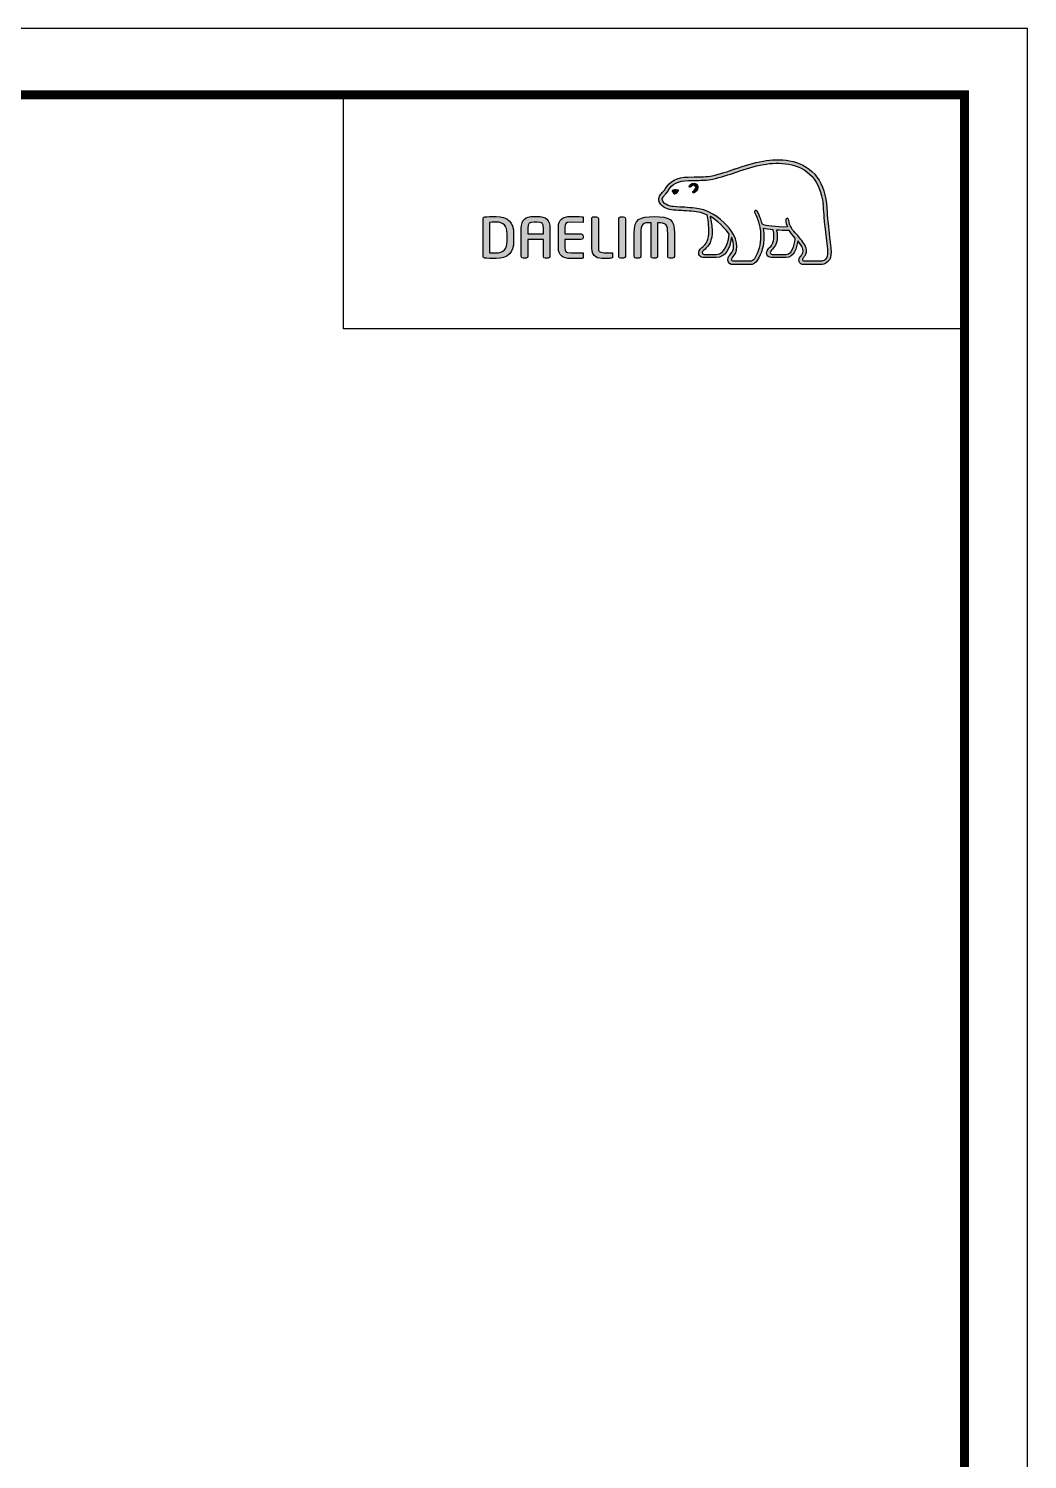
# Model space of a CAD drawing. Extents: x 1507 to 2862, y 0 to 992.
# Drawn here: x 2513.5 to 2861.6, y 493.7 to 992.2 of the extents above; entities that cross this region are included whole.
import ezdxf

# ---------------------------------------------------------------- set-up
doc = ezdxf.new("R2010")
doc.units = 0
doc.header["$LTSCALE"] = 10
doc.header["$MEASUREMENT"] = 0
doc.layers.get('0').update_dxf_attribs({"linetype": 'CONTINUOUS'})
doc.layers.add('레이어 1', color=7, linetype='CONTINUOUS')

msp = doc.modelspace()

# ---------------------------------------------------------------- hatches: boundary and pattern name
at = {"layer": '레이어 1'}
h = msp.add_hatch(color=5, dxfattribs=at)
h.dxf.hatch_style = 1
edge = h.paths.add_edge_path(flags=16)
edge.add_spline(control_points=[(2791.19, 911.81), (2790.6, 911.16), (2789.86, 911.15), (2789.83, 911.15), (2789.83, 911.15), (2783.89, 911.15), (2783.89, 911.15), (2783.67, 911.15), (2783.51, 911.21), (2783.4, 911.31), (2783.31, 911.4), (2783.26, 911.54), (2783.26, 911.7), (2783.26, 912.04), (2783.51, 912.35), (2783.77, 912.67), (2784.01, 912.98), (2784.24, 913.28), (2784.37, 913.64), (2784.69, 914.51), (2784.66, 915.44), (2784.27, 916.27), (2783.57, 917.75), (2782.53, 918.92), (2781.52, 920.05), (2781.52, 920.05), (2781.18, 920.43), (2781.18, 920.43), (2779.87, 921.89), (2778.51, 923.4), (2778.41, 925.45), (2778.38, 925.86), (2778.19, 926.1), (2777.93, 926.09), (2777.93, 926.09), (2777.55, 925.91), (2777.54, 925.91), (2777.44, 925.79), (2777.38, 925.62), (2777.38, 925.43), (2777.38, 925.43), (2777.38, 925.36), (2777.38, 925.36), (2777.43, 924.62), (2777.61, 923.89), (2777.92, 923.13), (2777.92, 923.13), (2777.95, 923.06), (2777.95, 923.06), (2777.95, 923.06), (2777.87, 923.06), (2777.87, 923.06), (2774.06, 922.9), (2770.32, 923.62), (2769.22, 923.89), (2768.54, 926.62), (2767.44, 928.42), (2767.4, 928.5), (2767.31, 928.64), (2767.17, 928.75), (2767.04, 928.79), (2767.04, 928.79), (2766.72, 928.74), (2766.68, 928.74), (2766.66, 928.7), (2766.6, 928.62), (2766.48, 928.45), (2766.48, 928.45), (2766.46, 928.32), (2766.46, 928.32), (2766.46, 928.32), (2766.56, 927.96), (2766.56, 927.96), (2766.64, 927.82), (2768.6, 924.39), (2768.6, 919.85), (2768.6, 917.04), (2767.87, 914.4), (2766.41, 911.99), (2766.07, 911.41), (2765.61, 911.15), (2764.93, 911.15), (2764.93, 911.15), (2759.08, 911.15), (2759.08, 911.15), (2758.88, 911.15), (2758.48, 911.29), (2758.48, 911.71), (2758.48, 911.95), (2758.69, 912.33), (2759.05, 912.73), (2761.49, 915.45), (2760.09, 919.69), (2757.75, 922.49), (2755.49, 925.18), (2751.8, 928.58), (2747.06, 929.42), (2745.38, 929.71), (2742.63, 929.88), (2740.4, 930.01), (2740.4, 930.01), (2738.15, 930.14), (2738.15, 930.14), (2736.99, 930.23), (2735.08, 930.94), (2734.5, 932.04), (2734.25, 932.5), (2734.28, 932.96), (2734.59, 933.49), (2734.78, 933.81), (2735.05, 934.09), (2735.38, 934.42), (2735.75, 934.8), (2736.14, 935.19), (2736.43, 935.7), (2736.43, 935.7), (2736.52, 935.86), (2736.52, 935.86), (2737.65, 938.02), (2739.98, 939.16), (2743.44, 939.25), (2743.44, 939.25), (2745.4, 939.28), (2745.4, 939.28), (2747.54, 939.29), (2749.98, 939.3), (2751.98, 939.73), (2754.79, 940.33), (2757.61, 941.3), (2760.1, 942.14), (2760.1, 942.14), (2760.17, 942.17), (2760.17, 942.17), (2763.25, 943.22), (2766.43, 944.31), (2769.69, 944.84), (2774.89, 945.7), (2782.04, 945.67), (2786.54, 940.62), (2788.62, 938.29), (2789.9, 935.07), (2790.34, 931.07), (2790.34, 931.07), (2790.32, 931.08), (2790.31, 931.09), (2790.34, 931.01), (2790.38, 930.56), (2790.56, 928.02), (2790.62, 926.79), (2790.67, 925.52), (2790.99, 923.17), (2790.99, 923.17), (2791.9, 915.31), (2791.9, 915.31), (2791.9, 915.31), (2791.95, 914.36), (2791.95, 914.36), (2791.95, 913.23), (2791.7, 912.37), (2791.19, 911.81)], knot_values=[0, 0, 0, 0, 1, 1, 1, 2, 2, 2, 3, 3, 3, 4, 4, 4, 5, 5, 5, 6, 6, 6, 7, 7, 7, 8, 8, 8, 9, 9, 9, 10, 10, 10, 11, 11, 11, 12, 12, 12, 13, 13, 13, 14, 14, 14, 15, 15, 15, 16, 16, 16, 17, 17, 17, 18, 18, 18, 19, 19, 19, 20, 20, 20, 21, 21, 21, 22, 22, 22, 23, 23, 23, 24, 24, 24, 25, 25, 25, 26, 26, 26, 27, 27, 27, 28, 28, 28, 29, 29, 29, 30, 30, 30, 31, 31, 31, 32, 32, 32, 33, 33, 33, 34, 34, 34, 35, 35, 35, 36, 36, 36, 37, 37, 37, 38, 38, 38, 39, 39, 39, 40, 40, 40, 41, 41, 41, 42, 42, 42, 43, 43, 43, 44, 44, 44, 45, 45, 45, 46, 46, 46, 47, 47, 47, 48, 48, 48, 49, 49, 49, 50, 50, 50, 51, 51, 51, 52, 52, 52, 53, 53, 53, 53], degree=3, periodic=0)
edge = h.paths.add_edge_path(flags=16)
edge.add_spline(control_points=[(2777.46, 913.51), (2777.46, 913.51), (2772.62, 913.51), (2772.62, 913.51), (2772.26, 913.51), (2771.98, 913.8), (2771.98, 914.16), (2771.98, 914.42), (2772.2, 914.74), (2772.41, 914.96), (2773.39, 915.91), (2774.4, 917.2), (2774.4, 919.67), (2774.4, 919.67), (2774.34, 920.79), (2774.34, 920.79), (2774.34, 920.79), (2774.16, 921.88), (2774.16, 921.88), (2774.16, 921.88), (2774.15, 921.95), (2774.15, 921.95), (2774.15, 921.95), (2774.22, 921.95), (2774.22, 921.95), (2775.12, 921.88), (2776.88, 921.79), (2778.56, 921.86), (2778.99, 921.19), (2779.67, 920.31), (2780.67, 919.15), (2780.63, 918.58), (2780.15, 913.51), (2777.46, 913.51)], knot_values=[0, 0, 0, 0, 1, 1, 1, 2, 2, 2, 3, 3, 3, 4, 4, 4, 5, 5, 5, 6, 6, 6, 7, 7, 7, 8, 8, 8, 9, 9, 9, 10, 10, 10, 11, 11, 11, 11], degree=3, periodic=0)
edge = h.paths.add_edge_path(flags=16)
edge.add_spline(control_points=[(2753.15, 913.51), (2753.15, 913.51), (2748.9, 913.51), (2748.9, 913.51), (2748.58, 913.51), (2748.24, 913.77), (2748.24, 914.16), (2748.24, 914.4), (2748.44, 914.69), (2748.8, 914.98), (2749.87, 915.84), (2751.5, 917.13), (2751.68, 920.72), (2751.68, 920.72), (2751.71, 921.69), (2751.71, 921.69), (2751.71, 923.22), (2751.36, 925.06), (2751.03, 926.7), (2751.03, 926.7), (2750.97, 926.87), (2750.97, 926.87), (2750.97, 926.87), (2751.11, 926.76), (2751.11, 926.76), (2751.74, 926.37), (2755.22, 924.01), (2757.68, 920.54), (2757.48, 918.89), (2756.55, 913.51), (2753.15, 913.51)], knot_values=[0, 0, 0, 0, 1, 1, 1, 2, 2, 2, 3, 3, 3, 4, 4, 4, 5, 5, 5, 6, 6, 6, 7, 7, 7, 8, 8, 8, 9, 9, 9, 10, 10, 10, 10], degree=3, periodic=0)
edge = h.paths.add_edge_path()
edge.add_spline(control_points=[(2793.1, 915.43), (2793.1, 915.44), (2792.2, 923.34), (2792.2, 923.34), (2791.86, 925.7), (2791.82, 926.95), (2791.77, 928.07), (2791.77, 928.07), (2791.55, 931.19), (2791.55, 931.19), (2791.07, 935.45), (2789.69, 938.9), (2787.44, 941.42), (2782.58, 946.88), (2775, 946.94), (2769.49, 946.03), (2766.11, 945.47), (2762.88, 944.37), (2759.75, 943.3), (2759.75, 943.3), (2759.65, 943.26), (2759.65, 943.26), (2757.21, 942.43), (2754.44, 941.48), (2751.72, 940.9), (2749.85, 940.5), (2747.51, 940.49), (2745.45, 940.48), (2745.45, 940.48), (2743.4, 940.45), (2743.4, 940.45), (2739.47, 940.35), (2736.8, 938.99), (2735.44, 936.41), (2735.44, 936.41), (2735.38, 936.3), (2735.38, 936.3), (2735.16, 935.9), (2734.83, 935.57), (2734.53, 935.27), (2734.2, 934.94), (2733.83, 934.57), (2733.55, 934.09), (2733.27, 933.62), (2733.13, 933.13), (2733.13, 932.65), (2733.13, 932.25), (2733.23, 931.86), (2733.43, 931.48), (2734.27, 929.9), (2736.65, 929.05), (2738.07, 928.95), (2738.07, 928.95), (2740.16, 928.82), (2740.21, 928.81), (2742.31, 928.7), (2745.17, 928.53), (2746.85, 928.23), (2747.83, 928.06), (2748.94, 927.71), (2749.96, 927.23), (2750.04, 926.96), (2750.57, 924.6), (2750.57, 921.69), (2750.57, 921.69), (2750.55, 920.77), (2750.55, 920.77), (2750.39, 917.7), (2749.05, 916.63), (2748.08, 915.85), (2747.98, 915.77), (2747.1, 915.05), (2747.04, 914.17), (2747, 913.68), (2747.14, 913.23), (2747.44, 912.91), (2747.76, 912.56), (2748.26, 912.38), (2748.9, 912.38), (2748.9, 912.38), (2753.15, 912.38), (2753.15, 912.38), (2756.34, 912.38), (2757.91, 915.81), (2758.39, 919.02), (2758.39, 919.02), (2758.4, 919.47), (2758.4, 919.47), (2758.4, 919.47), (2758.53, 919.24), (2758.53, 919.24), (2758.94, 918.34), (2759.19, 917.25), (2759.19, 916.43), (2759.19, 915.28), (2758.83, 914.28), (2758.16, 913.53), (2757.98, 913.37), (2757.13, 912.48), (2757.13, 911.6), (2757.13, 911.6), (2757.14, 911.46), (2757.14, 911.46), (2757.26, 910.42), (2758.1, 909.95), (2758.89, 909.95), (2758.89, 909.95), (2764.93, 909.95), (2764.93, 909.95), (2766.02, 909.95), (2766.89, 910.44), (2767.45, 911.37), (2768.99, 913.92), (2769.77, 916.7), (2769.77, 919.61), (2769.77, 920.52), (2769.68, 921.49), (2769.51, 922.5), (2769.51, 922.5), (2769.5, 922.58), (2769.5, 922.58), (2769.5, 922.58), (2769.58, 922.56), (2769.58, 922.56), (2770.3, 922.42), (2771.47, 922.21), (2772.92, 922.06), (2772.92, 922.06), (2772.96, 922.05), (2772.96, 922.05), (2772.96, 922.05), (2773.16, 920.95), (2773.16, 920.95), (2773.16, 920.95), (2773.2, 920.68), (2773.2, 920.68), (2773.2, 920.68), (2773.26, 919.7), (2773.26, 919.7), (2773.26, 917.35), (2772.19, 916.32), (2771.61, 915.78), (2771.61, 915.77), (2770.81, 914.95), (2770.72, 914.23), (2770.72, 914.23), (2770.69, 914.01), (2770.69, 914.01), (2770.69, 913.78), (2770.75, 913.34), (2771.15, 912.93), (2771.5, 912.56), (2772.04, 912.38), (2772.76, 912.38), (2772.76, 912.38), (2777.46, 912.38), (2777.46, 912.38), (2780.32, 912.38), (2781.18, 916.02), (2781.53, 918.05), (2781.53, 918.05), (2781.55, 918.26), (2781.55, 918.26), (2781.55, 918.26), (2781.66, 918.11), (2781.66, 918.11), (2782.32, 917.27), (2782.9, 916.33), (2783.18, 915.75), (2783.32, 915.45), (2783.4, 915.11), (2783.4, 914.77), (2783.4, 914.77), (2783.29, 914.09), (2783.29, 914.09), (2783.18, 913.72), (2782.93, 913.38), (2782.68, 913.05), (2782.32, 912.58), (2781.95, 912.09), (2781.95, 911.5), (2781.95, 911.5), (2781.98, 911.17), (2781.98, 911.17), (2782.16, 910.39), (2782.79, 909.95), (2783.78, 909.95), (2783.78, 909.95), (2789.83, 909.95), (2789.83, 909.95), (2789.96, 909.95), (2791.14, 909.98), (2792.07, 910.98), (2792.81, 911.78), (2793.17, 912.88), (2793.17, 914.34), (2793.17, 914.34), (2793.1, 915.43), (2793.1, 915.43)], knot_values=[0, 0, 0, 0, 1, 1, 1, 2, 2, 2, 3, 3, 3, 4, 4, 4, 5, 5, 5, 6, 6, 6, 7, 7, 7, 8, 8, 8, 9, 9, 9, 10, 10, 10, 11, 11, 11, 12, 12, 12, 13, 13, 13, 14, 14, 14, 15, 15, 15, 16, 16, 16, 17, 17, 17, 18, 18, 18, 19, 19, 19, 20, 20, 20, 21, 21, 21, 22, 22, 22, 23, 23, 23, 24, 24, 24, 25, 25, 25, 26, 26, 26, 27, 27, 27, 28, 28, 28, 29, 29, 29, 30, 30, 30, 31, 31, 31, 32, 32, 32, 33, 33, 33, 34, 34, 34, 35, 35, 35, 36, 36, 36, 37, 37, 37, 38, 38, 38, 39, 39, 39, 40, 40, 40, 41, 41, 41, 42, 42, 42, 43, 43, 43, 44, 44, 44, 45, 45, 45, 46, 46, 46, 47, 47, 47, 48, 48, 48, 49, 49, 49, 50, 50, 50, 51, 51, 51, 52, 52, 52, 53, 53, 53, 54, 54, 54, 55, 55, 55, 56, 56, 56, 57, 57, 57, 58, 58, 58, 59, 59, 59, 60, 60, 60, 61, 61, 61, 62, 62, 62, 63, 63, 63, 64, 64, 64, 65, 65, 65, 66, 66, 66, 66], degree=3, periodic=0)
edge = h.paths.add_edge_path(flags=0)
edge.add_spline(control_points=[(2737.97, 935.85), (2737.97, 935.85), (2738.85, 936.25), (2739.94, 935.83), (2739.94, 935.83), (2740.07, 935.77), (2739.9, 935.52), (2739.37, 934.8), (2738.84, 934.65), (2738.84, 934.65), (2738.84, 934.65), (2738.46, 934.52), (2738.25, 934.78), (2737.82, 935.28), (2737.81, 935.57), (2737.81, 935.57), (2737.81, 935.57), (2737.76, 935.79), (2737.97, 935.85)], knot_values=[0, 0, 0, 0, 1, 1, 1, 2, 2, 2, 3, 3, 3, 4, 4, 4, 5, 5, 5, 6, 6, 6, 6], degree=3, periodic=0)
edge = h.paths.add_edge_path(flags=0)
edge.add_spline(control_points=[(2743.78, 937.47), (2743.64, 937.32), (2743.63, 937.08), (2743.78, 936.96), (2743.91, 936.83), (2744.15, 936.87), (2744.28, 937.01), (2744.35, 937.08), (2745.07, 937.94), (2745.69, 937.5), (2745.92, 937.34), (2746.02, 937.11), (2745.98, 936.81), (2745.93, 936.33), (2745.51, 935.78), (2745.22, 935.59), (2745.06, 935.49), (2744.95, 935.28), (2745.03, 935.11), (2745.1, 934.94), (2745.32, 934.89), (2745.5, 934.97), (2746.02, 935.22), (2746.68, 936.05), (2746.77, 936.83), (2746.83, 937.37), (2746.58, 937.81), (2746.15, 938.11), (2745.22, 938.77), (2744.17, 937.89), (2743.78, 937.47)], knot_values=[0, 0, 0, 0, 1, 1, 1, 2, 2, 2, 3, 3, 3, 4, 4, 4, 5, 5, 5, 6, 6, 6, 7, 7, 7, 8, 8, 8, 9, 9, 9, 10, 10, 10, 10], degree=3, periodic=0)
edge = h.paths.add_edge_path(flags=0)
edge.add_spline(control_points=[(2743.66, 936.82), (2743.66, 936.82), (2743.66, 936.82), (2743.66, 936.82), (2743.66, 936.82), (2743.66, 936.82), (2743.66, 936.82)], knot_values=[0, 0, 0, 0, 1, 1, 1, 2, 2, 2, 2], degree=3, periodic=0)
h = msp.add_hatch(color=5, dxfattribs=at)
h.dxf.hatch_style = 2
edge = h.paths.add_edge_path()
edge.add_spline(control_points=[(2743.78, 937.47), (2743.64, 937.32), (2743.63, 937.08), (2743.78, 936.96), (2743.91, 936.83), (2744.15, 936.87), (2744.28, 937.01), (2744.35, 937.08), (2745.07, 937.94), (2745.69, 937.5), (2745.92, 937.34), (2746.02, 937.11), (2745.98, 936.81), (2745.93, 936.33), (2745.51, 935.78), (2745.22, 935.59), (2745.06, 935.49), (2744.95, 935.28), (2745.03, 935.11), (2745.1, 934.94), (2745.32, 934.89), (2745.5, 934.97), (2746.02, 935.22), (2746.68, 936.05), (2746.77, 936.83), (2746.83, 937.37), (2746.58, 937.81), (2746.15, 938.11), (2745.22, 938.77), (2744.17, 937.89), (2743.78, 937.47)], knot_values=[0, 0, 0, 0, 1, 1, 1, 2, 2, 2, 3, 3, 3, 4, 4, 4, 5, 5, 5, 6, 6, 6, 7, 7, 7, 8, 8, 8, 9, 9, 9, 10, 10, 10, 10], degree=3, periodic=0)
h = msp.add_hatch(color=5, dxfattribs=at)
h.dxf.hatch_style = 2
edge = h.paths.add_edge_path()
edge.add_spline(control_points=[(2737.97, 935.85), (2737.97, 935.85), (2738.85, 936.25), (2739.94, 935.83), (2739.94, 935.83), (2740.07, 935.77), (2739.9, 935.52), (2739.37, 934.8), (2738.84, 934.65), (2738.84, 934.65), (2738.84, 934.65), (2738.46, 934.52), (2738.25, 934.78), (2737.82, 935.28), (2737.81, 935.57), (2737.81, 935.57), (2737.81, 935.57), (2737.76, 935.79), (2737.97, 935.85)], knot_values=[0, 0, 0, 0, 1, 1, 1, 2, 2, 2, 3, 3, 3, 4, 4, 4, 5, 5, 5, 6, 6, 6, 6], degree=3, periodic=0)
h = msp.add_hatch(color=5, dxfattribs=at)
h.dxf.hatch_style = 2
edge = h.paths.add_edge_path()
edge.add_spline(control_points=[(2680.25, 918.13), (2680.25, 915.37), (2678.99, 914.02), (2676.4, 914.02), (2676.4, 914.02), (2674.63, 914.06), (2674.17, 914.06), (2674.17, 914.06), (2674.17, 924.65), (2674.17, 924.65), (2675.08, 924.74), (2676.39, 924.75), (2676.4, 924.75), (2679.06, 924.75), (2680.25, 923.49), (2680.25, 920.65), (2680.25, 920.65), (2680.25, 918.13), (2680.25, 918.13)], knot_values=[0, 0, 0, 0, 1, 1, 1, 2, 2, 2, 3, 3, 3, 4, 4, 4, 5, 5, 5, 6, 6, 6, 6], degree=3, periodic=0)
edge = h.paths.add_edge_path()
edge.add_spline(control_points=[(2676.4, 926.74), (2674.96, 926.74), (2673.1, 926.65), (2672.48, 926.55), (2672.1, 926.49), (2671.86, 926.2), (2671.86, 925.82), (2671.86, 925.82), (2671.86, 912.95), (2671.86, 912.95), (2671.86, 912.56), (2672.1, 912.28), (2672.5, 912.22), (2673.08, 912.13), (2674.94, 912.04), (2676.4, 912.04), (2680.42, 912.04), (2682.54, 914.14), (2682.54, 918.13), (2682.54, 918.13), (2682.54, 920.65), (2682.54, 920.65), (2682.54, 924.64), (2680.42, 926.74), (2676.4, 926.74)], knot_values=[0, 0, 0, 0, 1, 1, 1, 2, 2, 2, 3, 3, 3, 4, 4, 4, 5, 5, 5, 6, 6, 6, 7, 7, 7, 8, 8, 8, 8], degree=3, periodic=0)
h = msp.add_hatch(color=5, dxfattribs=at)
h.dxf.hatch_style = 2
edge = h.paths.add_edge_path()
edge.add_spline(control_points=[(2692.9, 920.67), (2692.9, 920.67), (2687.48, 920.67), (2687.48, 920.67), (2687.48, 920.87), (2687.48, 922.6), (2687.48, 922.6), (2687.48, 924.41), (2688.02, 924.71), (2689.63, 924.71), (2689.63, 924.71), (2690.75, 924.71), (2690.75, 924.71), (2692.36, 924.71), (2692.9, 924.41), (2692.9, 922.6), (2692.9, 922.6), (2692.9, 920.87), (2692.9, 920.67)], knot_values=[0, 0, 0, 0, 1, 1, 1, 2, 2, 2, 3, 3, 3, 4, 4, 4, 5, 5, 5, 6, 6, 6, 6], degree=3, periodic=0)
edge = h.paths.add_edge_path()
edge.add_spline(control_points=[(2690.75, 926.74), (2690.75, 926.74), (2689.63, 926.74), (2689.63, 926.74), (2686.56, 926.74), (2685.19, 925.46), (2685.19, 922.6), (2685.19, 922.6), (2685.19, 912.8), (2685.19, 912.8), (2685.19, 912.46), (2685.47, 912.17), (2685.8, 912.17), (2685.8, 912.17), (2686.88, 912.17), (2686.88, 912.17), (2687.26, 912.17), (2687.48, 912.49), (2687.48, 912.8), (2687.48, 912.8), (2687.48, 918.43), (2687.48, 918.65), (2687.48, 918.65), (2692.9, 918.65), (2692.9, 918.65), (2692.9, 918.43), (2692.9, 912.8), (2692.9, 912.8), (2692.9, 912.45), (2693.18, 912.17), (2693.52, 912.17), (2693.52, 912.17), (2694.58, 912.17), (2694.58, 912.17), (2694.95, 912.17), (2695.2, 912.5), (2695.2, 912.8), (2695.2, 912.8), (2695.2, 922.6), (2695.2, 922.6), (2695.2, 925.46), (2693.83, 926.74), (2690.75, 926.74)], knot_values=[0, 0, 0, 0, 1, 1, 1, 2, 2, 2, 3, 3, 3, 4, 4, 4, 5, 5, 5, 6, 6, 6, 7, 7, 7, 8, 8, 8, 9, 9, 9, 10, 10, 10, 11, 11, 11, 12, 12, 12, 13, 13, 13, 14, 14, 14, 14], degree=3, periodic=0)
h = msp.add_hatch(color=5, dxfattribs=at)
h.dxf.hatch_style = 2
edge = h.paths.add_edge_path()
edge.add_spline(control_points=[(2698.11, 923), (2698.11, 923), (2698.11, 915.79), (2698.11, 915.79), (2698.11, 913.26), (2699.55, 912.04), (2702.51, 912.04), (2703.82, 912.04), (2705.6, 912.06), (2706.31, 912.13), (2706.3, 912.13), (2706.66, 912.16), (2706.66, 912.16), (2706.66, 912.16), (2706.76, 912.17), (2706.76, 912.17), (2706.76, 912.17), (2706.76, 914.1), (2706.76, 914.1), (2706.76, 914.1), (2702.53, 914.1), (2702.53, 914.1), (2700.41, 914.1), (2700.41, 914.7), (2700.41, 915.79), (2700.41, 915.79), (2700.41, 918.46), (2700.41, 918.67), (2700.63, 918.67), (2706.1, 918.67), (2706.1, 918.67), (2706.46, 918.67), (2706.75, 918.95), (2706.75, 919.3), (2706.75, 919.3), (2706.75, 920.02), (2706.75, 920.02), (2706.75, 920.37), (2706.46, 920.65), (2706.1, 920.65), (2706.1, 920.65), (2700.63, 920.65), (2700.41, 920.65), (2700.41, 920.86), (2700.41, 923), (2700.41, 923), (2700.41, 924.08), (2700.41, 924.68), (2702.53, 924.68), (2702.53, 924.68), (2706.76, 924.66), (2706.76, 924.66), (2706.76, 924.66), (2706.76, 926.58), (2706.76, 926.58), (2706.76, 926.58), (2706.31, 926.63), (2706.31, 926.63), (2705.48, 926.7), (2703.57, 926.74), (2702.51, 926.74), (2699.55, 926.74), (2698.11, 925.52), (2698.11, 923)], knot_values=[0, 0, 0, 0, 1, 1, 1, 2, 2, 2, 3, 3, 3, 4, 4, 4, 5, 5, 5, 6, 6, 6, 7, 7, 7, 8, 8, 8, 9, 9, 9, 10, 10, 10, 11, 11, 11, 12, 12, 12, 13, 13, 13, 14, 14, 14, 15, 15, 15, 16, 16, 16, 17, 17, 17, 18, 18, 18, 19, 19, 19, 20, 20, 20, 21, 21, 21, 21], degree=3, periodic=0)
h = msp.add_hatch(color=5, dxfattribs=at)
h.dxf.hatch_style = 2
edge = h.paths.add_edge_path()
edge.add_spline(control_points=[(2710.44, 926.61), (2710.08, 926.61), (2709.78, 926.32), (2709.78, 925.97), (2709.78, 925.97), (2709.78, 915.79), (2709.78, 915.79), (2709.78, 912.46), (2712.05, 912.04), (2714.02, 912.04), (2715.47, 912.04), (2715.84, 912.1), (2716.27, 912.17), (2716.27, 912.17), (2716.52, 912.21), (2716.52, 912.21), (2716.52, 912.21), (2716.85, 912.25), (2716.85, 912.25), (2716.85, 912.25), (2716.95, 912.26), (2716.95, 912.26), (2716.95, 912.26), (2716.95, 914.1), (2716.95, 914.1), (2716.95, 914.1), (2714.05, 914.1), (2714.05, 914.1), (2712.08, 914.1), (2712.08, 914.84), (2712.08, 915.56), (2712.08, 915.56), (2712.08, 925.97), (2712.08, 925.97), (2712.08, 926.32), (2711.78, 926.61), (2711.43, 926.61), (2711.43, 926.61), (2710.44, 926.61), (2710.44, 926.61)], knot_values=[0, 0, 0, 0, 1, 1, 1, 2, 2, 2, 3, 3, 3, 4, 4, 4, 5, 5, 5, 6, 6, 6, 7, 7, 7, 8, 8, 8, 9, 9, 9, 10, 10, 10, 11, 11, 11, 12, 12, 12, 13, 13, 13, 13], degree=3, periodic=0)
h = msp.add_hatch(color=5, dxfattribs=at)
h.dxf.hatch_style = 2
edge = h.paths.add_edge_path()
edge.add_spline(control_points=[(2719.79, 926.61), (2719.41, 926.61), (2719.18, 926.29), (2719.18, 925.99), (2719.18, 925.99), (2719.18, 912.8), (2719.18, 912.8), (2719.18, 912.45), (2719.46, 912.17), (2719.79, 912.17), (2719.79, 912.17), (2720.86, 912.17), (2720.86, 912.17), (2721.25, 912.17), (2721.47, 912.49), (2721.47, 912.8), (2721.47, 912.8), (2721.47, 925.99), (2721.47, 925.99), (2721.47, 926.34), (2721.21, 926.61), (2720.86, 926.61), (2720.86, 926.61), (2719.79, 926.61), (2719.79, 926.61)], knot_values=[0, 0, 0, 0, 1, 1, 1, 2, 2, 2, 3, 3, 3, 4, 4, 4, 5, 5, 5, 6, 6, 6, 7, 7, 7, 8, 8, 8, 8], degree=3, periodic=0)
h = msp.add_hatch(color=5, dxfattribs=at)
h.dxf.hatch_style = 2
edge = h.paths.add_edge_path()
edge.add_spline(control_points=[(2724.56, 920.92), (2724.56, 920.92), (2724.56, 912.8), (2724.56, 912.8), (2724.56, 912.45), (2724.83, 912.17), (2725.17, 912.17), (2725.17, 912.17), (2726.26, 912.17), (2726.26, 912.17), (2726.64, 912.17), (2726.87, 912.49), (2726.87, 912.8), (2726.87, 912.8), (2726.87, 920.72), (2726.87, 920.72), (2726.87, 924.21), (2727.46, 924.55), (2730.41, 924.55), (2730.41, 924.34), (2730.41, 912.8), (2730.41, 912.8), (2730.41, 912.44), (2730.67, 912.17), (2731.02, 912.17), (2731.02, 912.17), (2732.09, 912.17), (2732.09, 912.17), (2732.47, 912.17), (2732.7, 912.49), (2732.7, 912.8), (2732.7, 912.8), (2732.7, 924.3), (2732.7, 924.53), (2734.08, 924.53), (2735.05, 924.41), (2735.57, 923.89), (2736.13, 923.34), (2736.23, 922.31), (2736.23, 920.72), (2736.23, 920.72), (2736.23, 912.8), (2736.23, 912.8), (2736.23, 912.46), (2736.52, 912.17), (2736.85, 912.17), (2736.85, 912.17), (2737.94, 912.17), (2737.94, 912.17), (2738.32, 912.17), (2738.55, 912.5), (2738.55, 912.8), (2738.55, 912.8), (2738.55, 920.92), (2738.55, 920.92), (2738.55, 925.84), (2736.81, 926.67), (2731.57, 926.67), (2726.31, 926.67), (2724.56, 925.84), (2724.56, 920.92)], knot_values=[0, 0, 0, 0, 1, 1, 1, 2, 2, 2, 3, 3, 3, 4, 4, 4, 5, 5, 5, 6, 6, 6, 7, 7, 7, 8, 8, 8, 9, 9, 9, 10, 10, 10, 11, 11, 11, 12, 12, 12, 13, 13, 13, 14, 14, 14, 15, 15, 15, 16, 16, 16, 17, 17, 17, 18, 18, 18, 19, 19, 19, 20, 20, 20, 20], degree=3, periodic=0)

# ---------------------------------------------------------------- linework, layer by layer
at = {"color": 5, "ltscale": 0.5}
msp.add_line((2623.25, 887.61), (2623.25, 969.12), dxfattribs=at)
at = {"color": 5}
msp.add_line((2752.97, 912.38), (2752.97, 912.38), dxfattribs=at)
at = {"color": 5, "ltscale": 40}
msp.add_line((2839.66, 887.61), (2623.25, 887.61), dxfattribs=at)
at = {"ltscale": 0.5}
msp.add_lwpolyline([(1507.49, 0), (2861.57, 0), (2861.57, 992.16), (1507.49, 992.16)], close=True, dxfattribs=at)
at = {"color": 5, "linetype": 'ByBlock', "lineweight": 200, "const_width": 3.12}
msp.add_lwpolyline([(1529.26, 42.48), (2839.66, 42.48), (2839.66, 969.12), (1529.26, 969.12)], close=True, dxfattribs=at)
at = {"layer": '레이어 1', "color": 5}
for points, knots in [([(2793.1, 915.43), (2793.1, 915.44), (2792.2, 923.34), (2792.2, 923.34), (2791.86, 925.7), (2791.82, 926.95), (2791.77, 928.07), (2791.77, 928.07), (2791.55, 931.19), (2791.55, 931.19), (2791.07, 935.45), (2789.69, 938.9), (2787.44, 941.42), (2782.58, 946.88), (2775, 946.94), (2769.49, 946.03), (2766.11, 945.47), (2762.88, 944.37), (2759.75, 943.3), (2759.75, 943.3), (2759.65, 943.26), (2759.65, 943.26), (2757.21, 942.43), (2754.44, 941.48), (2751.72, 940.9), (2749.85, 940.5), (2747.51, 940.49), (2745.45, 940.48), (2745.45, 940.48), (2743.4, 940.45), (2743.4, 940.45), (2739.47, 940.35), (2736.8, 938.99), (2735.44, 936.41), (2735.44, 936.41), (2735.38, 936.3), (2735.38, 936.3), (2735.16, 935.9), (2734.83, 935.57), (2734.53, 935.27), (2734.2, 934.94), (2733.83, 934.57), (2733.55, 934.09), (2733.27, 933.62), (2733.13, 933.13), (2733.13, 932.65), (2733.13, 932.25), (2733.23, 931.86), (2733.43, 931.48), (2734.27, 929.9), (2736.65, 929.05), (2738.07, 928.95), (2738.07, 928.95), (2740.16, 928.82), (2740.21, 928.81), (2742.31, 928.7), (2745.17, 928.53), (2746.85, 928.23), (2747.83, 928.06), (2748.94, 927.71), (2749.96, 927.23), (2750.04, 926.96), (2750.57, 924.6), (2750.57, 921.69), (2750.57, 921.69), (2750.55, 920.77), (2750.55, 920.77), (2750.39, 917.7), (2749.05, 916.63), (2748.08, 915.85), (2747.98, 915.77), (2747.1, 915.05), (2747.04, 914.17), (2747, 913.68), (2747.14, 913.23), (2747.44, 912.91), (2747.76, 912.56), (2748.26, 912.38), (2748.9, 912.38), (2748.9, 912.38), (2753.15, 912.38), (2753.15, 912.38), (2756.34, 912.38), (2757.91, 915.81), (2758.39, 919.02), (2758.39, 919.02), (2758.4, 919.47), (2758.4, 919.47), (2758.4, 919.47), (2758.53, 919.24), (2758.53, 919.24), (2758.94, 918.34), (2759.19, 917.25), (2759.19, 916.43), (2759.19, 915.28), (2758.83, 914.28), (2758.16, 913.53), (2757.98, 913.37), (2757.13, 912.48), (2757.13, 911.6), (2757.13, 911.6), (2757.14, 911.46), (2757.14, 911.46), (2757.26, 910.42), (2758.1, 909.95), (2758.89, 909.95), (2758.89, 909.95), (2764.93, 909.95), (2764.93, 909.95), (2766.02, 909.95), (2766.89, 910.44), (2767.45, 911.37), (2768.99, 913.92), (2769.77, 916.7), (2769.77, 919.61), (2769.77, 920.52), (2769.68, 921.49), (2769.51, 922.5), (2769.51, 922.5), (2769.5, 922.58), (2769.5, 922.58), (2769.5, 922.58), (2769.58, 922.56), (2769.58, 922.56), (2770.3, 922.42), (2771.47, 922.21), (2772.92, 922.06), (2772.92, 922.06), (2772.96, 922.05), (2772.96, 922.05), (2772.96, 922.05), (2773.16, 920.95), (2773.16, 920.95), (2773.16, 920.95), (2773.2, 920.68), (2773.2, 920.68), (2773.2, 920.68), (2773.26, 919.7), (2773.26, 919.7), (2773.26, 917.35), (2772.19, 916.32), (2771.61, 915.78), (2771.61, 915.77), (2770.81, 914.95), (2770.72, 914.23), (2770.72, 914.23), (2770.69, 914.01), (2770.69, 914.01), (2770.69, 913.78), (2770.75, 913.34), (2771.15, 912.93), (2771.5, 912.56), (2772.04, 912.38), (2772.76, 912.38), (2772.76, 912.38), (2777.46, 912.38), (2777.46, 912.38), (2780.32, 912.38), (2781.18, 916.02), (2781.53, 918.05), (2781.53, 918.05), (2781.55, 918.26), (2781.55, 918.26), (2781.55, 918.26), (2781.66, 918.11), (2781.66, 918.11), (2782.32, 917.27), (2782.9, 916.33), (2783.18, 915.75), (2783.32, 915.45), (2783.4, 915.11), (2783.4, 914.77), (2783.4, 914.77), (2783.29, 914.09), (2783.29, 914.09), (2783.18, 913.72), (2782.93, 913.38), (2782.68, 913.05), (2782.32, 912.58), (2781.95, 912.09), (2781.95, 911.5), (2781.95, 911.5), (2781.98, 911.17), (2781.98, 911.17), (2782.16, 910.39), (2782.79, 909.95), (2783.78, 909.95), (2783.78, 909.95), (2789.83, 909.95), (2789.83, 909.95), (2789.96, 909.95), (2791.14, 909.98), (2792.07, 910.98), (2792.81, 911.78), (2793.17, 912.88), (2793.17, 914.34), (2793.17, 914.34), (2793.1, 915.43), (2793.1, 915.43)], [0, 0, 0, 0, 1, 1, 1, 2, 2, 2, 3, 3, 3, 4, 4, 4, 5, 5, 5, 6, 6, 6, 7, 7, 7, 8, 8, 8, 9, 9, 9, 10, 10, 10, 11, 11, 11, 12, 12, 12, 13, 13, 13, 14, 14, 14, 15, 15, 15, 16, 16, 16, 17, 17, 17, 18, 18, 18, 19, 19, 19, 20, 20, 20, 21, 21, 21, 22, 22, 22, 23, 23, 23, 24, 24, 24, 25, 25, 25, 26, 26, 26, 27, 27, 27, 28, 28, 28, 29, 29, 29, 30, 30, 30, 31, 31, 31, 32, 32, 32, 33, 33, 33, 34, 34, 34, 35, 35, 35, 36, 36, 36, 37, 37, 37, 38, 38, 38, 39, 39, 39, 40, 40, 40, 41, 41, 41, 42, 42, 42, 43, 43, 43, 44, 44, 44, 45, 45, 45, 46, 46, 46, 47, 47, 47, 48, 48, 48, 49, 49, 49, 50, 50, 50, 51, 51, 51, 52, 52, 52, 53, 53, 53, 54, 54, 54, 55, 55, 55, 56, 56, 56, 57, 57, 57, 58, 58, 58, 59, 59, 59, 60, 60, 60, 61, 61, 61, 62, 62, 62, 63, 63, 63, 64, 64, 64, 65, 65, 65, 66, 66, 66, 66]), ([(2743.78, 937.47), (2743.64, 937.32), (2743.63, 937.08), (2743.78, 936.96), (2743.91, 936.83), (2744.15, 936.87), (2744.28, 937.01), (2744.35, 937.08), (2745.07, 937.94), (2745.69, 937.5), (2745.92, 937.34), (2746.02, 937.11), (2745.98, 936.81), (2745.93, 936.33), (2745.51, 935.78), (2745.22, 935.59), (2745.06, 935.49), (2744.95, 935.28), (2745.03, 935.11), (2745.1, 934.94), (2745.32, 934.89), (2745.5, 934.97), (2746.02, 935.22), (2746.68, 936.05), (2746.77, 936.83), (2746.83, 937.37), (2746.58, 937.81), (2746.15, 938.11), (2745.22, 938.77), (2744.17, 937.89), (2743.78, 937.47)], [0, 0, 0, 0, 1, 1, 1, 2, 2, 2, 3, 3, 3, 4, 4, 4, 5, 5, 5, 6, 6, 6, 7, 7, 7, 8, 8, 8, 9, 9, 9, 10, 10, 10, 10]), ([(2737.97, 935.85), (2737.97, 935.85), (2738.85, 936.25), (2739.94, 935.83), (2739.94, 935.83), (2740.07, 935.77), (2739.9, 935.52), (2739.37, 934.8), (2738.84, 934.65), (2738.84, 934.65), (2738.84, 934.65), (2738.46, 934.52), (2738.25, 934.78), (2737.82, 935.28), (2737.81, 935.57), (2737.81, 935.57), (2737.81, 935.57), (2737.76, 935.79), (2737.97, 935.85)], [0, 0, 0, 0, 1, 1, 1, 2, 2, 2, 3, 3, 3, 4, 4, 4, 5, 5, 5, 6, 6, 6, 6]), ([(2743.66, 936.82), (2743.66, 936.82), (2743.66, 936.82), (2743.66, 936.82), (2743.66, 936.82), (2743.66, 936.82), (2743.66, 936.82)], [0, 0, 0, 0, 1, 1, 1, 2, 2, 2, 2]), ([(2766.56, 927.96), (2766.64, 927.82), (2768.6, 924.39), (2768.6, 919.85), (2768.6, 917.04), (2767.87, 914.4), (2766.41, 911.99)], [24, 24, 24, 24, 25, 25, 25, 26, 26, 26, 26]), ([(2676.4, 926.74), (2674.96, 926.74), (2673.1, 926.65), (2672.48, 926.55), (2672.1, 926.49), (2671.86, 926.2), (2671.86, 925.82), (2671.86, 925.82), (2671.86, 912.95), (2671.86, 912.95), (2671.86, 912.56), (2672.1, 912.28), (2672.5, 912.22), (2673.08, 912.13), (2674.94, 912.04), (2676.4, 912.04), (2680.42, 912.04), (2682.54, 914.14), (2682.54, 918.13), (2682.54, 918.13), (2682.54, 920.65), (2682.54, 920.65), (2682.54, 924.64), (2680.42, 926.74), (2676.4, 926.74)], [0, 0, 0, 0, 1, 1, 1, 2, 2, 2, 3, 3, 3, 4, 4, 4, 5, 5, 5, 6, 6, 6, 7, 7, 7, 8, 8, 8, 8]), ([(2680.25, 918.13), (2680.25, 915.37), (2678.99, 914.02), (2676.4, 914.02), (2676.4, 914.02), (2674.63, 914.06), (2674.17, 914.06), (2674.17, 914.06), (2674.17, 924.65), (2674.17, 924.65), (2675.08, 924.74), (2676.39, 924.75), (2676.4, 924.75), (2679.06, 924.75), (2680.25, 923.49), (2680.25, 920.65), (2680.25, 920.65), (2680.25, 918.13), (2680.25, 918.13)], [0, 0, 0, 0, 1, 1, 1, 2, 2, 2, 3, 3, 3, 4, 4, 4, 5, 5, 5, 6, 6, 6, 6]), ([(2690.75, 926.74), (2690.75, 926.74), (2689.63, 926.74), (2689.63, 926.74), (2686.56, 926.74), (2685.19, 925.46), (2685.19, 922.6), (2685.19, 922.6), (2685.19, 912.8), (2685.19, 912.8), (2685.19, 912.46), (2685.47, 912.17), (2685.8, 912.17), (2685.8, 912.17), (2686.88, 912.17), (2686.88, 912.17), (2687.26, 912.17), (2687.48, 912.49), (2687.48, 912.8), (2687.48, 912.8), (2687.48, 918.43), (2687.48, 918.65), (2687.48, 918.65), (2692.9, 918.65), (2692.9, 918.65), (2692.9, 918.43), (2692.9, 912.8), (2692.9, 912.8), (2692.9, 912.45), (2693.18, 912.17), (2693.52, 912.17), (2693.52, 912.17), (2694.58, 912.17), (2694.58, 912.17), (2694.95, 912.17), (2695.2, 912.5), (2695.2, 912.8), (2695.2, 912.8), (2695.2, 922.6), (2695.2, 922.6), (2695.2, 925.46), (2693.83, 926.74), (2690.75, 926.74)], [0, 0, 0, 0, 1, 1, 1, 2, 2, 2, 3, 3, 3, 4, 4, 4, 5, 5, 5, 6, 6, 6, 7, 7, 7, 8, 8, 8, 9, 9, 9, 10, 10, 10, 11, 11, 11, 12, 12, 12, 13, 13, 13, 14, 14, 14, 14]), ([(2692.9, 920.67), (2692.9, 920.67), (2687.48, 920.67), (2687.48, 920.67), (2687.48, 920.87), (2687.48, 922.6), (2687.48, 922.6), (2687.48, 924.41), (2688.02, 924.71), (2689.63, 924.71), (2689.63, 924.71), (2690.75, 924.71), (2690.75, 924.71), (2692.36, 924.71), (2692.9, 924.41), (2692.9, 922.6), (2692.9, 922.6), (2692.9, 920.87), (2692.9, 920.67)], [0, 0, 0, 0, 1, 1, 1, 2, 2, 2, 3, 3, 3, 4, 4, 4, 5, 5, 5, 6, 6, 6, 6]), ([(2698.11, 923), (2698.11, 923), (2698.11, 915.79), (2698.11, 915.79), (2698.11, 913.26), (2699.55, 912.04), (2702.51, 912.04), (2703.82, 912.04), (2705.6, 912.06), (2706.31, 912.13), (2706.3, 912.13), (2706.66, 912.16), (2706.66, 912.16), (2706.66, 912.16), (2706.76, 912.17), (2706.76, 912.17), (2706.76, 912.17), (2706.76, 914.1), (2706.76, 914.1), (2706.76, 914.1), (2702.53, 914.1), (2702.53, 914.1), (2700.41, 914.1), (2700.41, 914.7), (2700.41, 915.79), (2700.41, 915.79), (2700.41, 918.46), (2700.41, 918.67), (2700.63, 918.67), (2706.1, 918.67), (2706.1, 918.67), (2706.46, 918.67), (2706.75, 918.95), (2706.75, 919.3), (2706.75, 919.3), (2706.75, 920.02), (2706.75, 920.02), (2706.75, 920.37), (2706.46, 920.65), (2706.1, 920.65), (2706.1, 920.65), (2700.63, 920.65), (2700.41, 920.65), (2700.41, 920.86), (2700.41, 923), (2700.41, 923), (2700.41, 924.08), (2700.41, 924.68), (2702.53, 924.68), (2702.53, 924.68), (2706.76, 924.66), (2706.76, 924.66), (2706.76, 924.66), (2706.76, 926.58), (2706.76, 926.58), (2706.76, 926.58), (2706.31, 926.63), (2706.31, 926.63), (2705.48, 926.7), (2703.57, 926.74), (2702.51, 926.74), (2699.55, 926.74), (2698.11, 925.52), (2698.11, 923)], [0, 0, 0, 0, 1, 1, 1, 2, 2, 2, 3, 3, 3, 4, 4, 4, 5, 5, 5, 6, 6, 6, 7, 7, 7, 8, 8, 8, 9, 9, 9, 10, 10, 10, 11, 11, 11, 12, 12, 12, 13, 13, 13, 14, 14, 14, 15, 15, 15, 16, 16, 16, 17, 17, 17, 18, 18, 18, 19, 19, 19, 20, 20, 20, 21, 21, 21, 21]), ([(2710.44, 926.61), (2710.08, 926.61), (2709.78, 926.32), (2709.78, 925.97), (2709.78, 925.97), (2709.78, 915.79), (2709.78, 915.79), (2709.78, 912.46), (2712.05, 912.04), (2714.02, 912.04), (2715.47, 912.04), (2715.84, 912.1), (2716.27, 912.17), (2716.27, 912.17), (2716.52, 912.21), (2716.52, 912.21), (2716.52, 912.21), (2716.85, 912.25), (2716.85, 912.25), (2716.85, 912.25), (2716.95, 912.26), (2716.95, 912.26), (2716.95, 912.26), (2716.95, 914.1), (2716.95, 914.1), (2716.95, 914.1), (2714.05, 914.1), (2714.05, 914.1), (2712.08, 914.1), (2712.08, 914.84), (2712.08, 915.56), (2712.08, 915.56), (2712.08, 925.97), (2712.08, 925.97), (2712.08, 926.32), (2711.78, 926.61), (2711.43, 926.61), (2711.43, 926.61), (2710.44, 926.61), (2710.44, 926.61)], [0, 0, 0, 0, 1, 1, 1, 2, 2, 2, 3, 3, 3, 4, 4, 4, 5, 5, 5, 6, 6, 6, 7, 7, 7, 8, 8, 8, 9, 9, 9, 10, 10, 10, 11, 11, 11, 12, 12, 12, 13, 13, 13, 13]), ([(2719.79, 926.61), (2719.41, 926.61), (2719.18, 926.29), (2719.18, 925.99), (2719.18, 925.99), (2719.18, 912.8), (2719.18, 912.8), (2719.18, 912.45), (2719.46, 912.17), (2719.79, 912.17), (2719.79, 912.17), (2720.86, 912.17), (2720.86, 912.17), (2721.25, 912.17), (2721.47, 912.49), (2721.47, 912.8), (2721.47, 912.8), (2721.47, 925.99), (2721.47, 925.99), (2721.47, 926.34), (2721.21, 926.61), (2720.86, 926.61), (2720.86, 926.61), (2719.79, 926.61), (2719.79, 926.61)], [0, 0, 0, 0, 1, 1, 1, 2, 2, 2, 3, 3, 3, 4, 4, 4, 5, 5, 5, 6, 6, 6, 7, 7, 7, 8, 8, 8, 8]), ([(2724.56, 920.92), (2724.56, 920.92), (2724.56, 912.8), (2724.56, 912.8), (2724.56, 912.45), (2724.83, 912.17), (2725.17, 912.17), (2725.17, 912.17), (2726.26, 912.17), (2726.26, 912.17), (2726.64, 912.17), (2726.87, 912.49), (2726.87, 912.8), (2726.87, 912.8), (2726.87, 920.72), (2726.87, 920.72), (2726.87, 924.21), (2727.46, 924.55), (2730.41, 924.55), (2730.41, 924.34), (2730.41, 912.8), (2730.41, 912.8), (2730.41, 912.44), (2730.67, 912.17), (2731.02, 912.17), (2731.02, 912.17), (2732.09, 912.17), (2732.09, 912.17), (2732.47, 912.17), (2732.7, 912.49), (2732.7, 912.8), (2732.7, 912.8), (2732.7, 924.3), (2732.7, 924.53), (2734.08, 924.53), (2735.05, 924.41), (2735.57, 923.89), (2736.13, 923.34), (2736.23, 922.31), (2736.23, 920.72), (2736.23, 920.72), (2736.23, 912.8), (2736.23, 912.8), (2736.23, 912.46), (2736.52, 912.17), (2736.85, 912.17), (2736.85, 912.17), (2737.94, 912.17), (2737.94, 912.17), (2738.32, 912.17), (2738.55, 912.5), (2738.55, 912.8), (2738.55, 912.8), (2738.55, 920.92), (2738.55, 920.92), (2738.55, 925.84), (2736.81, 926.67), (2731.57, 926.67), (2726.31, 926.67), (2724.56, 925.84), (2724.56, 920.92)], [0, 0, 0, 0, 1, 1, 1, 2, 2, 2, 3, 3, 3, 4, 4, 4, 5, 5, 5, 6, 6, 6, 7, 7, 7, 8, 8, 8, 9, 9, 9, 10, 10, 10, 11, 11, 11, 12, 12, 12, 13, 13, 13, 14, 14, 14, 15, 15, 15, 16, 16, 16, 17, 17, 17, 18, 18, 18, 19, 19, 19, 20, 20, 20, 20]), ([(2753.15, 913.51), (2753.15, 913.51), (2748.9, 913.51), (2748.9, 913.51), (2748.58, 913.51), (2748.24, 913.77), (2748.24, 914.16), (2748.24, 914.4), (2748.44, 914.69), (2748.8, 914.98), (2749.87, 915.84), (2751.5, 917.13), (2751.68, 920.72), (2751.68, 920.72), (2751.71, 921.69), (2751.71, 921.69), (2751.71, 923.22), (2751.36, 925.06), (2751.03, 926.7), (2751.03, 926.7), (2750.97, 926.87), (2750.97, 926.87), (2750.97, 926.87), (2751.11, 926.76), (2751.11, 926.76), (2751.74, 926.37), (2755.22, 924.01), (2757.68, 920.54), (2757.48, 918.89), (2756.55, 913.51), (2753.15, 913.51)], [0, 0, 0, 0, 1, 1, 1, 2, 2, 2, 3, 3, 3, 4, 4, 4, 5, 5, 5, 6, 6, 6, 7, 7, 7, 8, 8, 8, 9, 9, 9, 10, 10, 10, 10]), ([(2777.46, 913.51), (2777.46, 913.51), (2772.62, 913.51), (2772.62, 913.51), (2772.26, 913.51), (2771.98, 913.8), (2771.98, 914.16), (2771.98, 914.42), (2772.2, 914.74), (2772.41, 914.96), (2773.39, 915.91), (2774.4, 917.2), (2774.4, 919.67), (2774.4, 919.67), (2774.34, 920.79), (2774.34, 920.79), (2774.34, 920.79), (2774.16, 921.88), (2774.16, 921.88), (2774.16, 921.88), (2774.15, 921.95), (2774.15, 921.95), (2774.15, 921.95), (2774.22, 921.95), (2774.22, 921.95), (2775.12, 921.88), (2776.88, 921.79), (2778.56, 921.86), (2778.99, 921.19), (2779.67, 920.31), (2780.67, 919.15), (2780.63, 918.58), (2780.15, 913.51), (2777.46, 913.51)], [0, 0, 0, 0, 1, 1, 1, 2, 2, 2, 3, 3, 3, 4, 4, 4, 5, 5, 5, 6, 6, 6, 7, 7, 7, 8, 8, 8, 9, 9, 9, 10, 10, 10, 11, 11, 11, 11]), ([(2759.08, 911.15), (2758.88, 911.15), (2758.48, 911.29), (2758.48, 911.71), (2758.48, 911.95), (2758.69, 912.33), (2759.05, 912.73)], [28, 28, 28, 28, 29, 29, 29, 30, 30, 30, 30]), ([(2783.4, 911.31), (2783.31, 911.4), (2783.26, 911.54), (2783.26, 911.7), (2783.26, 912.04), (2783.51, 912.35), (2783.77, 912.67)], [3, 3, 3, 3, 4, 4, 4, 5, 5, 5, 5])]:
    msp.add_open_spline(points, degree=3, knots=knots, dxfattribs=at)
for points in [[(2751.98, 939.73), (2754.79, 940.33), (2757.61, 941.3), (2760.1, 942.14)], [(2760.1, 942.14), (2760.1, 942.14), (2760.17, 942.17), (2760.17, 942.17)], [(2760.17, 942.17), (2763.25, 943.22), (2766.43, 944.31), (2769.69, 944.84)], [(2769.69, 944.84), (2774.89, 945.7), (2782.04, 945.67), (2786.54, 940.62)], [(2736.52, 935.86), (2737.65, 938.02), (2739.98, 939.16), (2743.44, 939.25)], [(2743.44, 939.25), (2743.44, 939.25), (2745.4, 939.28), (2745.4, 939.28)], [(2745.4, 939.28), (2747.54, 939.29), (2749.98, 939.3), (2751.98, 939.73)], [(2786.54, 940.62), (2788.62, 938.29), (2789.9, 935.07), (2790.34, 931.07)], [(2734.5, 932.04), (2734.25, 932.5), (2734.28, 932.96), (2734.59, 933.49)], [(2734.59, 933.49), (2734.78, 933.81), (2735.05, 934.09), (2735.38, 934.42)], [(2735.38, 934.42), (2735.75, 934.8), (2736.14, 935.19), (2736.43, 935.7)], [(2736.43, 935.7), (2736.43, 935.7), (2736.52, 935.86), (2736.52, 935.86)], [(2738.15, 930.14), (2736.99, 930.23), (2735.08, 930.94), (2734.5, 932.04)], [(2740.4, 930.01), (2740.4, 930.01), (2738.15, 930.14), (2738.15, 930.14)], [(2747.06, 929.42), (2745.38, 929.71), (2742.63, 929.88), (2740.4, 930.01)], [(2757.75, 922.49), (2755.49, 925.18), (2751.8, 928.58), (2747.06, 929.42)], [(2766.48, 928.45), (2766.48, 928.45), (2766.46, 928.32), (2766.46, 928.32)], [(2766.46, 928.32), (2766.46, 928.32), (2766.56, 927.96), (2766.56, 927.96)], [(2766.68, 928.74), (2766.66, 928.7), (2766.6, 928.62), (2766.48, 928.45)], [(2767.04, 928.79), (2767.04, 928.79), (2766.72, 928.74), (2766.68, 928.74)], [(2767.4, 928.5), (2767.31, 928.64), (2767.17, 928.75), (2767.04, 928.79)], [(2769.22, 923.89), (2768.54, 926.62), (2767.44, 928.42), (2767.4, 928.5)], [(2790.34, 931.07), (2790.34, 931.07), (2790.32, 931.08), (2790.31, 931.09)], [(2790.31, 931.09), (2790.34, 931.01), (2790.38, 930.56), (2790.56, 928.02)], [(2790.56, 928.02), (2790.62, 926.79), (2790.67, 925.52), (2790.99, 923.17)], [(2759.05, 912.73), (2761.49, 915.45), (2760.09, 919.69), (2757.75, 922.49)], [(2777.87, 923.06), (2774.06, 922.9), (2770.32, 923.62), (2769.22, 923.89)], [(2777.54, 925.91), (2777.44, 925.79), (2777.38, 925.62), (2777.38, 925.43)], [(2777.38, 925.43), (2777.38, 925.43), (2777.38, 925.36), (2777.38, 925.36)], [(2777.38, 925.36), (2777.43, 924.62), (2777.61, 923.89), (2777.92, 923.13)], [(2777.93, 926.09), (2777.93, 926.09), (2777.55, 925.91), (2777.54, 925.91)], [(2777.95, 923.06), (2777.95, 923.06), (2777.87, 923.06), (2777.87, 923.06)], [(2777.92, 923.13), (2777.92, 923.13), (2777.95, 923.06), (2777.95, 923.06)], [(2778.41, 925.45), (2778.38, 925.86), (2778.19, 926.1), (2777.93, 926.09)], [(2781.18, 920.43), (2779.87, 921.89), (2778.51, 923.4), (2778.41, 925.45)], [(2790.99, 923.17), (2790.99, 923.17), (2791.9, 915.31), (2791.9, 915.31)], [(2781.52, 920.05), (2781.52, 920.05), (2781.18, 920.43), (2781.18, 920.43)], [(2784.27, 916.27), (2783.57, 917.75), (2782.53, 918.92), (2781.52, 920.05)], [(2783.77, 912.67), (2784.01, 912.98), (2784.24, 913.28), (2784.37, 913.64)], [(2784.37, 913.64), (2784.69, 914.51), (2784.66, 915.44), (2784.27, 916.27)], [(2791.95, 914.36), (2791.95, 913.23), (2791.7, 912.37), (2791.19, 911.81)], [(2791.9, 915.31), (2791.9, 915.31), (2791.95, 914.36), (2791.95, 914.36)], [(2764.93, 911.15), (2764.93, 911.15), (2759.08, 911.15), (2759.08, 911.15)], [(2766.41, 911.99), (2766.07, 911.41), (2765.61, 911.15), (2764.93, 911.15)], [(2783.89, 911.15), (2783.67, 911.15), (2783.51, 911.21), (2783.4, 911.31)], [(2789.83, 911.15), (2789.83, 911.15), (2783.89, 911.15), (2783.89, 911.15)], [(2791.19, 911.81), (2790.6, 911.16), (2789.86, 911.15), (2789.83, 911.15)]]:
    msp.add_open_spline(points, degree=3, dxfattribs=at)

doc.saveas('drawing.dxf')
